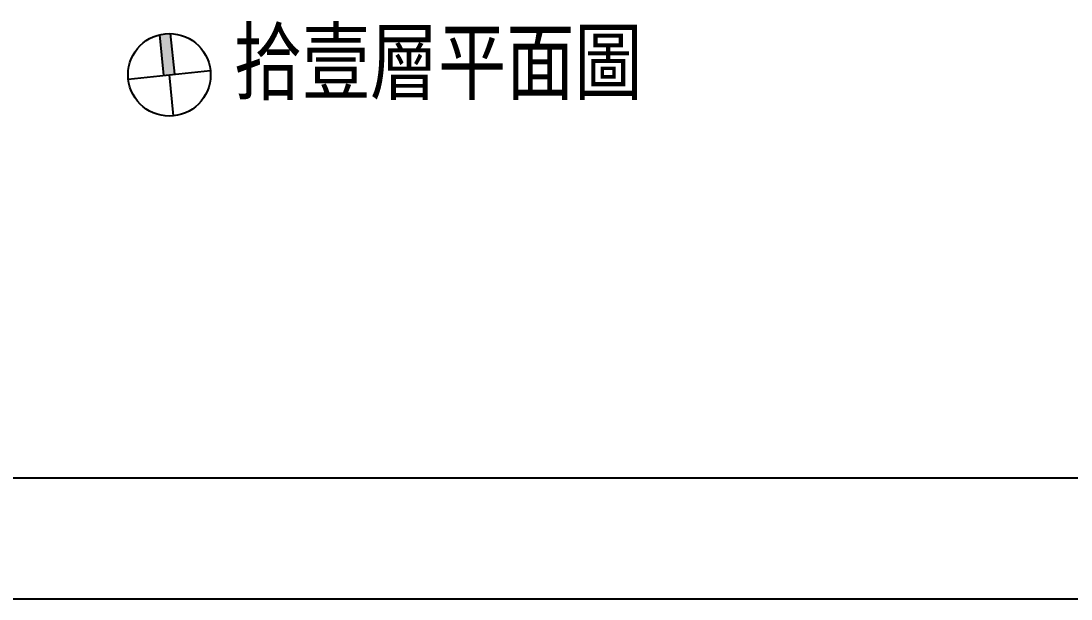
# Model space of a CAD drawing. Header units: millimetres. Extents: x 98197 to 106565, y 53890 to 60222.
# Drawn here: x 103690 to 104643, y 53890 to 54414 of the extents above; entities that cross this region are included whole.
import ezdxf

# ---------------------------------------------------------------- set-up
doc = ezdxf.new("R2010")
doc.units = ezdxf.units.MM
doc.header["$LTSCALE"] = 50
doc.header["$MEASUREMENT"] = 0
doc.layers.get('0').update_dxf_attribs({"color": 8, "linetype": 'CONTINUOUS'})
doc.styles.add('標楷', font='c2.shx', dxfattribs={"bigfont": 'china.shx'})

# ---------------------------------------------------------------- blocks, each defined once
blk = doc.blocks.new('$$AR03-4')
for p, q in [((-18, 135), (-18, 268.8)), ((18, 135), (18, 268.8)), ((-135, 135), (135, 135)), ((0, 0), (0, 135))]:
    blk.add_line(p, q)
blk.add_circle((0, 135), 135)
at = {"linetype": 'Continuous'}
for points in [[(0, 270), (0, 135), (-18, 268.8), (-18, 135)], [(0, 270), (0, 135), (18, 268.8), (18, 135)]]:
    blk.add_solid(points, dxfattribs=at)

msp = doc.modelspace()

# ---------------------------------------------------------------- linework, layer by layer
at = {"color": 4, "linetype": 'Continuous'}
msp.add_line((98331.562, 53999.77), (106116.562, 53999.77), dxfattribs=at)
at = {"color": 7, "linetype": 'Continuous'}
msp.add_line((106261.562, 53889.77), (98196.562, 53889.77), dxfattribs=at)

# ---------------------------------------------------------------- block references
at = {"xscale": 0.2773333120000002, "yscale": 0.2773333120000002, "zscale": 0.2773333120000002, "rotation": 5.829486384149337}
msp.add_blockref('$$AR03-4', (103828.675, 54328.08), dxfattribs=at)

# ---------------------------------------------------------------- texts
at = {"linetype": 'Continuous', "style": '標楷'}
msp.add_text('拾壹層平面圖', height=65, dxfattribs=at).set_placement((103883.405, 54342.407))

doc.saveas('drawing.dxf')
